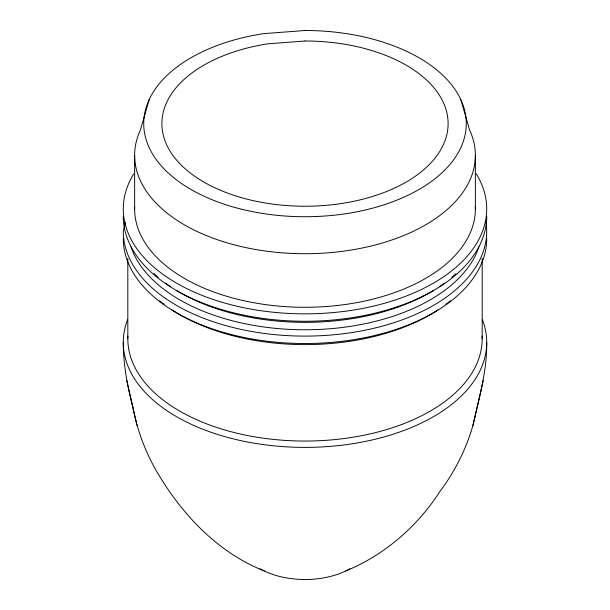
<?xml version="1.0" encoding="UTF-8"?>
<svg xmlns="http://www.w3.org/2000/svg" width="610" height="610" viewBox="0 0 610 610"><rect width="100%" height="100%" fill="white"/><g stroke="black" fill="none" stroke-linecap="round" stroke-linejoin="round"><path stroke-width="0.91" d="M486.727 342.469C487.032 370.781 479.178 398.101 472.933 425.46C466.055 449.25 454.824 471.66 439.932 491.439C417.461 526.506 384.292 555.153 345.695 570.975M125.309 222.261L123.273 231.19A181.727 104.92 0 0 0 312.907 336.003A181.727 104.92 0 0 0 486.033 222.063M472.933 425.46L483.219 380.655M149.214 99.514L140.437 129.899A170.365 98.362 0 0 0 305 253.722A170.365 98.362 0 0 0 469.563 129.899L460.786 99.514M264.305 570.975C219.264 553.186 184.327 516.899 159.477 476.143C146.499 455.037 137.486 431.621 132.85 407.282C127.414 386.069 123.273 364.444 123.273 342.469M126.781 380.655L137.067 425.46M482.182 258.388L482.182 338.763M475.365 155.359L475.365 208.933M134.635 155.359L134.635 208.933M127.818 258.388L127.818 338.763M486.727 216.352A181.727 104.92 0 0 1 305 321.264A181.727 104.92 0 0 1 123.273 216.352M476.265 173.858A181.727 104.92 0 0 1 305 313.845A181.727 104.92 0 0 1 133.735 173.858M482.403 319.731A181.727 104.92 0 0 1 305 447.389A181.727 104.92 0 0 1 127.597 319.731M482.113 336.011A177.182 102.297 0 0 1 305 441.053A177.182 102.297 0 0 1 127.886 336.011M450.401 300.768A177.182 102.297 0 0 1 445.948 304.298M437.972 309.918A177.182 102.297 0 0 1 172.028 309.918M164.052 304.298A177.182 102.297 0 0 1 159.599 300.768M486.727 238.609A181.727 104.92 0 0 1 305 343.521A181.727 104.92 0 0 1 123.273 238.609M475.335 207.11A170.365 98.362 0 0 1 305 307.287A170.365 98.362 0 0 1 134.665 207.11M349.972 568.741A63.6 36.722 0 0 1 260.028 568.741M455.899 273.676A177.182 102.297 0 0 1 451.819 277.321M444.408 283.192A177.182 102.297 0 0 1 439.619 286.57M433.756 290.329A177.182 102.297 0 0 1 176.244 290.329M170.381 286.57A177.182 102.297 0 0 1 165.592 283.192M158.181 277.321A177.182 102.297 0 0 1 154.101 273.676M478.995 246.783A177.182 102.297 0 0 1 305 329.774A177.182 102.297 0 0 1 131.005 246.783M305 30.5L263.261 33.672A161.276 93.117 0 0 0 181.452 183.465A161.276 93.117 0 0 0 451.171 162.969A161.276 93.117 0 0 0 305 30.5M305 40.992L267.958 43.806A143.106 82.624 0 0 0 195.375 176.725A143.106 82.624 0 0 0 434.701 158.531A143.106 82.624 0 0 0 305 40.992"/></g></svg>
